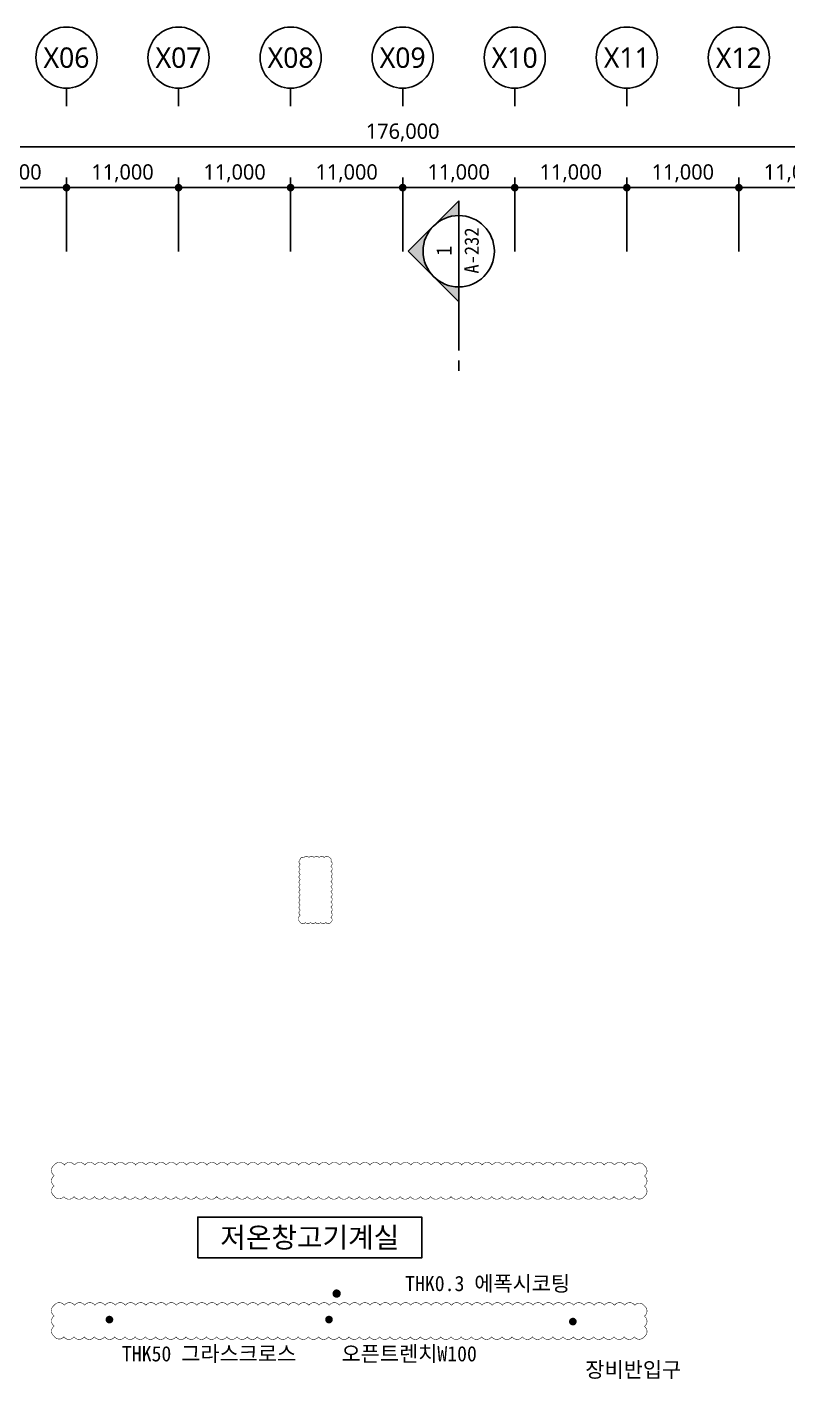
# Model space of a CAD drawing. Header units: millimetres. Extents: x 3546612 to 5615882, y 547008 to 3162891.
# Drawn here: x 4917237 to 4991932, y 1842317 to 1974891 of the extents above; entities that cross this region are included whole.
import ezdxf
from ezdxf.enums import TextEntityAlignment as Align

# ---------------------------------------------------------------- set-up
doc = ezdxf.new("R2010")
doc.units = ezdxf.units.MM
for name, color, linetype, lineweight in [('A-AXIS-BUBL', 7, 'Continuous', 25), ('A-DIMS', 7, 'Continuous', 25), ('A-MKXS-LEAD', 7, 'Continuous', 25), ('A-MKXS-MAK1', 3, 'Continuous', 25), ('A-MKXS-TEXT1', 3, 'Continuous', 25), ('A-MKXS-TEXT2', 7, 'Continuous', 25), ('A-XXXX-TXT2', 3, 'Continuous', 25), ('REV-202205', 20, 'Continuous', 25)]:
    doc.layers.add(name, color=color, linetype=linetype, lineweight=lineweight)
doc.styles.add('HY울릉도L', font='')
doc.styles.add('돋움체', font='')
doc.styles.add('맑은고딕', font='malgun.ttf')
doc.styles.get('HY울릉도L').set_extended_font_data('HYwulM')
doc.styles.get('돋움체').set_extended_font_data('DotumChe')
doc.dimstyles.new('CDIM', dxfattribs={"dimtxt": 3, "dimasz": 1.5, "dimexe": 2, "dimexo": 1, "dimgap": 1, "dimtad": 1, "dimdec": 0, "dimrnd": 0.5, "dimzin": 0, "dimdsep": 32, "dimlunit": 6, "dimtxsty": 'HY울릉도L', "dimblk1": '_CIDOT', "dimblk2": '_CIDOT', "dimsah": 1, "dimcen": 5.5, "dimclrd": 2, "dimclre": 2, "dimclrt": 7, "dimadec": 0, "dimazin": 0, "dimtfac": 1, "dimtdec": 0, "dimtix": 1, "dimtmove": 2, "dimatfit": 1, "dimldrblk": '_CIDOT', "dimfxl": 1, "dimtolj": 1, "dimtzin": 0, "dimlwd": -1, "dimarcsym": 0})

# ---------------------------------------------------------------- blocks, each defined once
blk = doc.blocks.new('_CIDOT')
at = {"color": 0, "linetype": 'ByBlock'}
blk.add_line((2, 0), (-1, 0), dxfattribs=at)
at = {"color": 0, "linetype": 'ByBlock', "const_width": 0.5}
blk.add_lwpolyline([(-0.25, 0, 1), (0.25, 0, 1)], format="xyb", close=True, dxfattribs=at)
blk = doc.blocks.new('*D32')
at = {"layer": 'A-DIMS', "lineweight": -2, "transparency": 16777216}
for p, q in [((170693, 255621), (170693, 262871)), ((181693, 255621), (181693, 262871))]:
    blk.add_line(p, q, dxfattribs=at)
at = {"layer": 'A-DIMS', "transparency": 16777216}
blk.add_line((171443, 261871), (180943, 261871), dxfattribs=at)
at = {"layer": 'A-DIMS', "transparency": 16777216, "xscale": 750, "yscale": 750, "zscale": 750, "rotation": 180}
blk.add_blockref('_CIDOT', (170693, 261871), dxfattribs=at)
at = {"layer": 'A-DIMS', "transparency": 16777216, "xscale": 750, "yscale": 750, "zscale": 750}
blk.add_blockref('_CIDOT', (181693, 261871), dxfattribs=at)
at = {"layer": 'A-DIMS', "color": 3, "transparency": 16777216, "insert": (176193, 263275), "char_height": 1500, "attachment_point": 5, "style": '맑은고딕'}
blk.add_mtext('\\A1;11,000', dxfattribs=at)
blk = doc.blocks.new('*D33')
at = {"layer": 'A-DIMS', "lineweight": -2, "transparency": 16777216}
for p, q in [((181693, 255621), (181693, 262871)), ((192693, 255621), (192693, 262871))]:
    blk.add_line(p, q, dxfattribs=at)
at = {"layer": 'A-DIMS', "transparency": 16777216}
blk.add_line((182443, 261871), (191943, 261871), dxfattribs=at)
at = {"layer": 'A-DIMS', "transparency": 16777216, "xscale": 750, "yscale": 750, "zscale": 750, "rotation": 180}
blk.add_blockref('_CIDOT', (181693, 261871), dxfattribs=at)
at = {"layer": 'A-DIMS', "transparency": 16777216, "xscale": 750, "yscale": 750, "zscale": 750}
blk.add_blockref('_CIDOT', (192693, 261871), dxfattribs=at)
at = {"layer": 'A-DIMS', "color": 3, "transparency": 16777216, "insert": (187193, 263275), "char_height": 1500, "attachment_point": 5, "style": '맑은고딕'}
blk.add_mtext('\\A1;11,000', dxfattribs=at)
blk = doc.blocks.new('*D34')
at = {"layer": 'A-DIMS', "lineweight": -2, "transparency": 16777216}
for p, q in [((192693, 255621), (192693, 262871)), ((203693, 255621), (203693, 262871))]:
    blk.add_line(p, q, dxfattribs=at)
at = {"layer": 'A-DIMS', "transparency": 16777216}
blk.add_line((193443, 261871), (202943, 261871), dxfattribs=at)
at = {"layer": 'A-DIMS', "transparency": 16777216, "xscale": 750, "yscale": 750, "zscale": 750, "rotation": 180}
blk.add_blockref('_CIDOT', (192693, 261871), dxfattribs=at)
at = {"layer": 'A-DIMS', "transparency": 16777216, "xscale": 750, "yscale": 750, "zscale": 750}
blk.add_blockref('_CIDOT', (203693, 261871), dxfattribs=at)
at = {"layer": 'A-DIMS', "color": 3, "transparency": 16777216, "insert": (198193, 263275), "char_height": 1500, "attachment_point": 5, "style": '맑은고딕'}
blk.add_mtext('\\A1;11,000', dxfattribs=at)
blk = doc.blocks.new('*D35')
at = {"layer": 'A-DIMS', "lineweight": -2, "transparency": 16777216}
for p, q in [((203693, 255621), (203693, 262871)), ((214693, 255621), (214693, 262871))]:
    blk.add_line(p, q, dxfattribs=at)
at = {"layer": 'A-DIMS', "transparency": 16777216}
blk.add_line((204443, 261871), (213943, 261871), dxfattribs=at)
at = {"layer": 'A-DIMS', "transparency": 16777216, "xscale": 750, "yscale": 750, "zscale": 750, "rotation": 180}
blk.add_blockref('_CIDOT', (203693, 261871), dxfattribs=at)
at = {"layer": 'A-DIMS', "transparency": 16777216, "xscale": 750, "yscale": 750, "zscale": 750}
blk.add_blockref('_CIDOT', (214693, 261871), dxfattribs=at)
at = {"layer": 'A-DIMS', "color": 3, "transparency": 16777216, "insert": (209193, 263275), "char_height": 1500, "attachment_point": 5, "style": '맑은고딕'}
blk.add_mtext('\\A1;11,000', dxfattribs=at)
blk = doc.blocks.new('*D36')
at = {"layer": 'A-DIMS', "lineweight": -2, "transparency": 16777216}
for p, q in [((214693, 255621), (214693, 262871)), ((225693, 255621), (225693, 262871))]:
    blk.add_line(p, q, dxfattribs=at)
at = {"layer": 'A-DIMS', "transparency": 16777216}
blk.add_line((215443, 261871), (224943, 261871), dxfattribs=at)
at = {"layer": 'A-DIMS', "transparency": 16777216, "xscale": 750, "yscale": 750, "zscale": 750, "rotation": 180}
blk.add_blockref('_CIDOT', (214693, 261871), dxfattribs=at)
at = {"layer": 'A-DIMS', "transparency": 16777216, "xscale": 750, "yscale": 750, "zscale": 750}
blk.add_blockref('_CIDOT', (225693, 261871), dxfattribs=at)
at = {"layer": 'A-DIMS', "color": 3, "transparency": 16777216, "insert": (220193, 263275), "char_height": 1500, "attachment_point": 5, "style": '맑은고딕'}
blk.add_mtext('\\A1;11,000', dxfattribs=at)
blk = doc.blocks.new('*D37')
at = {"layer": 'A-DIMS', "lineweight": -2, "transparency": 16777216}
for p, q in [((225693, 255621), (225693, 262871)), ((236693, 255621), (236693, 262871))]:
    blk.add_line(p, q, dxfattribs=at)
at = {"layer": 'A-DIMS', "transparency": 16777216}
blk.add_line((226443, 261871), (235943, 261871), dxfattribs=at)
at = {"layer": 'A-DIMS', "transparency": 16777216, "xscale": 750, "yscale": 750, "zscale": 750, "rotation": 180}
blk.add_blockref('_CIDOT', (225693, 261871), dxfattribs=at)
at = {"layer": 'A-DIMS', "transparency": 16777216, "xscale": 750, "yscale": 750, "zscale": 750}
blk.add_blockref('_CIDOT', (236693, 261871), dxfattribs=at)
at = {"layer": 'A-DIMS', "color": 3, "transparency": 16777216, "insert": (231193, 263275), "char_height": 1500, "attachment_point": 5, "style": '맑은고딕'}
blk.add_mtext('\\A1;11,000', dxfattribs=at)
blk = doc.blocks.new('*D38')
at = {"layer": 'A-DIMS', "lineweight": -2, "transparency": 16777216}
for p, q in [((236693, 255621), (236693, 262871)), ((247693, 255621), (247693, 262871))]:
    blk.add_line(p, q, dxfattribs=at)
at = {"layer": 'A-DIMS', "transparency": 16777216}
blk.add_line((237443, 261871), (246943, 261871), dxfattribs=at)
at = {"layer": 'A-DIMS', "transparency": 16777216, "xscale": 750, "yscale": 750, "zscale": 750, "rotation": 180}
blk.add_blockref('_CIDOT', (236693, 261871), dxfattribs=at)
at = {"layer": 'A-DIMS', "transparency": 16777216, "xscale": 750, "yscale": 750, "zscale": 750}
blk.add_blockref('_CIDOT', (247693, 261871), dxfattribs=at)
at = {"layer": 'A-DIMS', "color": 3, "transparency": 16777216, "insert": (242193, 263275), "char_height": 1500, "attachment_point": 5, "style": '맑은고딕'}
blk.add_mtext('\\A1;11,000', dxfattribs=at)
blk = doc.blocks.new('*D39')
at = {"layer": 'A-DIMS', "lineweight": -2, "transparency": 16777216}
for p, q in [((247693, 255621), (247693, 262871)), ((258693, 255621), (258693, 262871))]:
    blk.add_line(p, q, dxfattribs=at)
at = {"layer": 'A-DIMS', "transparency": 16777216}
blk.add_line((248443, 261871), (257943, 261871), dxfattribs=at)
at = {"layer": 'A-DIMS', "transparency": 16777216, "xscale": 750, "yscale": 750, "zscale": 750, "rotation": 180}
blk.add_blockref('_CIDOT', (247693, 261871), dxfattribs=at)
at = {"layer": 'A-DIMS', "transparency": 16777216, "xscale": 750, "yscale": 750, "zscale": 750}
blk.add_blockref('_CIDOT', (258693, 261871), dxfattribs=at)
at = {"layer": 'A-DIMS', "color": 3, "transparency": 16777216, "insert": (253193, 263275), "char_height": 1500, "attachment_point": 5, "style": '맑은고딕'}
blk.add_mtext('\\A1;11,000', dxfattribs=at)
blk = doc.blocks.new('*D43')
at = {"layer": 'A-DIMS', "lineweight": -2, "transparency": 16777216}
for p, q in [((126693, 255621), (126693, 266871)), ((302693, 255621), (302693, 266871))]:
    blk.add_line(p, q, dxfattribs=at)
at = {"layer": 'A-DIMS', "transparency": 16777216}
blk.add_line((127443, 265871), (301943, 265871), dxfattribs=at)
at = {"layer": 'A-DIMS', "transparency": 16777216, "xscale": 750, "yscale": 750, "zscale": 750, "rotation": 180}
blk.add_blockref('_CIDOT', (126693, 265871), dxfattribs=at)
at = {"layer": 'A-DIMS', "transparency": 16777216, "xscale": 750, "yscale": 750, "zscale": 750}
blk.add_blockref('_CIDOT', (302693, 265871), dxfattribs=at)
at = {"layer": 'A-DIMS', "color": 3, "transparency": 16777216, "insert": (214693, 267275), "char_height": 1500, "attachment_point": 5, "style": '맑은고딕'}
blk.add_mtext('\\A1;176,000', dxfattribs=at)
blk = doc.blocks.new('글_냉동창고기계실')
at = {"layer": 'A-XXXX-TXT2', "color": 0}
blk.add_lwpolyline([(-11000, -2000), (11000, -2000), (11000, 2000), (-11000, 2000)], close=True, dxfattribs=at)
at = {"layer": 'A-XXXX-TXT2', "style": '맑은고딕'}
blk.add_text('저온창고기계실', height=2000, dxfattribs=at).set_placement((0, 0), align=Align.MIDDLE_CENTER)
blk = doc.blocks.new('A$C46A32BF9')
at = {"layer": 'A-MKXS-MAK1'}
h = blk.add_hatch(color=256, dxfattribs=at)
h.paths.add_polyline_path([(215243, 255634), (217718, 253159, -0.4142136), (217718, 258109)])
h.paths.add_polyline_path([(217718, 253159), (220193, 250684), (220193, 252134, -0.1989124)])
h.paths.add_polyline_path([(217718, 258109, -0.1989124), (220193, 259134), (220193, 260583)])
for p, q in [((220193, 260583), (215243, 255634)), ((220193, 245906), (220193, 260583)), ((220193, 250684), (215243, 255634)), ((220193, 243906), (220193, 244906))]:
    blk.add_line(p, q, dxfattribs=at)
blk.add_circle((220193, 255634), 3500, dxfattribs=at)
at = {"layer": 'A-MKXS-TEXT2', "style": '돋움체'}
for s, height, p in [('A-232', 1400, (221470, 255705)), ('1', 1500, (218750, 255676))]:
    blk.add_text(s, height=height, rotation=90, dxfattribs=at).set_placement(p, align=Align.MIDDLE)
blk = doc.blocks.new('DIM(210222)')
for p, q in [((181693, 269870.6), (181693, 271620.6)), ((192693, 269870.6), (192693, 271620.6)), ((203693, 269870.6), (203693, 271620.6)), ((214693, 269870.6), (214693, 271620.6)), ((225693, 269870.6), (225693, 271620.6)), ((236693, 269870.6), (236693, 271620.6)), ((247693, 269870.6), (247693, 271620.6))]:
    blk.add_line(p, q)
at = {"layer": 'A-AXIS-BUBL', "ltscale": 0.2}
for centre in [(181693, 274620.6), (192693, 274620.6), (203693, 274620.6), (214693, 274620.6), (225693, 274620.6), (236693, 274620.6), (247693, 274620.6)]:
    blk.add_circle(centre, 3000, dxfattribs=at)
at = {"layer": 'A-XXXX-TXT2', "ltscale": 0.2, "style": '맑은고딕'}
for s, p in [('X06', (181693, 274620.6)), ('X07', (192693, 274620.6)), ('X08', (203693, 274620.6)), ('X09', (214693, 274620.6)), ('X10', (225693, 274620.6)), ('X11', (236693, 274620.6)), ('X12', (247693, 274620.6))]:
    blk.add_text(s, height=2000, dxfattribs=at).set_placement(p, align=Align.MIDDLE)
at = {"layer": 'A-DIMS'}
for p1, p2, distance, picture, middle in [((126693, 255120.6), (302693, 255120.6), 10750, '*D43', (214693, 267275.5)), ((170693, 255120.6), (181693, 255120.6), 6750, '*D32', (176193, 263275.5)), ((181693, 255120.6), (192693, 255120.6), 6750, '*D33', (187193, 263275.5)), ((192693, 255120.6), (203693, 255120.6), 6750, '*D34', (198193, 263275.5)), ((203693, 255120.6), (214693, 255120.6), 6750, '*D35', (209193, 263275.5)), ((214693, 255120.6), (225693, 255120.6), 6750, '*D36', (220193, 263275.5)), ((225693, 255120.6), (236693, 255120.6), 6750, '*D37', (231193, 263275.5)), ((236693, 255120.6), (247693, 255120.6), 6750, '*D38', (242193, 263275.5)), ((247693, 255120.6), (258693, 255120.6), 6750, '*D39', (253193, 263275.5))]:
    dim = blk.add_aligned_dim(p1=p1, p2=p2, distance=distance, dimstyle='CDIM', override={"dimscale": 500, "dimtxsty": '맑은고딕', "dimclrd": 256, "dimclre": 256, "dimclrt": 3}, dxfattribs=at)
    dim.commit()
    dim.dimension.update_dxf_attribs({"geometry": picture, "text_midpoint": middle})

msp = doc.modelspace()

# ---------------------------------------------------------------- linework, layer by layer
at = {"layer": 'A-MKXS-LEAD'}
for points, const_width in [([(4947423, 1850711.5, 1), (4947837.6, 1850670.1, 1)], 400), ([(4925140.4, 1848139.2, -1), (4925515.4, 1848139.2, -1)], 375), ([(4946690.3, 1848139.2, -1), (4947065.3, 1848139.2, -1)], 375), ([(4970628.3, 1847943, 1), (4971003.3, 1847943, 1)], 375)]:
    msp.add_lwpolyline(points, format="xyb", close=True, dxfattribs=dict(at, const_width=const_width))
at = {"layer": 'REV-202205', "const_width": 50}
for points in [[(4944061.8, 1887091.2, 0.52056705), (4944561.8, 1887091.2, 0.52056705), (4945061.8, 1887091.2, 0.52056705), (4945561.8, 1887091.2, 0.52056705), (4946061.8, 1887091.2, 0.52056705), (4946561.8, 1887091.2, 0.52056705), (4947061.8, 1887091.2, 0.52056705), (4947061.8, 1887591.2, 0.52056705), (4947061.8, 1888091.2, 0.52056705), (4947061.8, 1888591.2, 0.52056705), (4947061.8, 1889091.2, 0.52056705), (4947061.8, 1889591.2, 0.52056705), (4947061.8, 1890091.2, 0.52056705), (4947061.8, 1890591.2, 0.52056705), (4947061.8, 1891091.2, 0.52056705), (4947061.8, 1891591.2, 0.52056705), (4947061.8, 1892091.2, 0.52056705), (4947061.8, 1892591.2, 0.52056705), (4947061.8, 1893091.2, 0.52056705), (4946911.8, 1893441.2, 0.52056705), (4946411.8, 1893441.2, 0.52056705), (4945911.8, 1893441.2, 0.52056705), (4945411.8, 1893441.2, 0.52056705), (4944911.8, 1893441.2, 0.52056705), (4944411.8, 1893441.2, 0.52056705), (4944061.8, 1893291.2, 0.52056705), (4944061.8, 1892791.2, 0.52056705), (4944061.8, 1892291.2, 0.52056705), (4944061.8, 1891791.2, 0.52056705), (4944061.8, 1891291.2, 0.52056705), (4944061.8, 1890791.2, 0.52056705), (4944061.8, 1890291.2, 0.52056705), (4944061.8, 1889791.2, 0.52056705), (4944061.8, 1889291.2, 0.52056705), (4944061.8, 1888791.2, 0.52056705), (4944061.8, 1888291.2, 0.52056705), (4944061.8, 1887791.2, 0.52056705)], [(4919901.5, 1863292.3, -0.52056705), (4920901.5, 1863292.3, -0.52056705), (4921901.5, 1863292.3, -0.52056705), (4922901.5, 1863292.3, -0.52056705), (4923901.5, 1863292.3, -0.52056705), (4924901.5, 1863292.3, -0.52056705), (4925901.5, 1863292.3, -0.52056705), (4926901.5, 1863292.3, -0.52056705), (4927901.5, 1863292.3, -0.52056705), (4928901.5, 1863292.3, -0.52056705), (4929901.5, 1863292.3, -0.52056705), (4930901.5, 1863292.3, -0.52056705), (4931901.5, 1863292.3, -0.52056705), (4932901.5, 1863292.3, -0.52056705), (4933901.5, 1863292.3, -0.52056705), (4934901.5, 1863292.3, -0.52056705), (4935901.5, 1863292.3, -0.52056705), (4936901.5, 1863292.3, -0.52056705), (4937901.5, 1863292.3, -0.52056705), (4938901.5, 1863292.3, -0.52056705), (4939901.5, 1863292.3, -0.52056705), (4940901.5, 1863292.3, -0.52056705), (4941901.5, 1863292.3, -0.52056705), (4942901.5, 1863292.3, -0.52056705), (4943901.5, 1863292.3, -0.52056705), (4944901.5, 1863292.3, -0.52056705), (4945901.5, 1863292.3, -0.52056705), (4946901.5, 1863292.3, -0.52056705), (4947901.5, 1863292.3, -0.52056705), (4948901.5, 1863292.3, -0.52056705), (4949901.5, 1863292.3, -0.52056705), (4950901.5, 1863292.3, -0.52056705), (4951901.5, 1863292.3, -0.52056705), (4952901.5, 1863292.3, -0.52056705), (4953901.5, 1863292.3, -0.52056705), (4954901.5, 1863292.3, -0.52056705), (4955901.5, 1863292.3, -0.52056705), (4956901.5, 1863292.3, -0.52056705), (4957901.5, 1863292.3, -0.52056705), (4958901.5, 1863292.3, -0.52056705), (4959901.5, 1863292.3, -0.52056705), (4960901.5, 1863292.3, -0.52056705), (4961901.5, 1863292.3, -0.52056705), (4962901.5, 1863292.3, -0.52056705), (4963901.5, 1863292.3, -0.52056705), (4964901.5, 1863292.3, -0.52056705), (4965901.5, 1863292.3, -0.52056705), (4966901.5, 1863292.3, -0.52056705), (4967901.5, 1863292.3, -0.52056705), (4968901.5, 1863292.3, -0.52056705), (4969901.5, 1863292.3, -0.52056705), (4970901.5, 1863292.3, -0.52056705), (4971901.5, 1863292.3, -0.52056705), (4972901.5, 1863292.3, -0.52056705), (4973901.5, 1863292.3, -0.52056705), (4974901.5, 1863292.3, -0.52056705), (4975901.5, 1863292.3, -0.52056705), (4976901.5, 1863292.3, -0.52056705), (4977833.1, 1863223.9, -0.52056705), (4977833.1, 1862223.9, -0.52056705), (4977833.1, 1861223.9, -0.52056705), (4977833.1, 1860223.9, -0.52056705), (4976852.7, 1860204.3, -0.52056705), (4975852.7, 1860204.3, -0.52056705), (4974852.7, 1860204.3, -0.52056705), (4973852.7, 1860204.3, -0.52056705), (4972852.7, 1860204.3, -0.52056705), (4971852.7, 1860204.3, -0.52056705), (4970852.7, 1860204.3, -0.52056705), (4969852.7, 1860204.3, -0.52056705), (4968852.7, 1860204.3, -0.52056705), (4967852.7, 1860204.3, -0.52056705), (4966852.7, 1860204.3, -0.52056705), (4965852.7, 1860204.3, -0.52056705), (4964852.7, 1860204.3, -0.52056705), (4963852.7, 1860204.3, -0.52056705), (4962852.7, 1860204.3, -0.52056705), (4961852.7, 1860204.3, -0.52056705), (4960852.7, 1860204.3, -0.52056705), (4959852.7, 1860204.3, -0.52056705), (4958852.7, 1860204.3, -0.52056705), (4957852.7, 1860204.3, -0.52056705), (4956852.7, 1860204.3, -0.52056705), (4955852.7, 1860204.3, -0.52056705), (4954852.7, 1860204.3, -0.52056705), (4953852.7, 1860204.3, -0.52056705), (4952852.7, 1860204.3, -0.52056705), (4951852.7, 1860204.3, -0.52056705), (4950852.7, 1860204.3, -0.52056705), (4949852.7, 1860204.3, -0.52056705), (4948852.7, 1860204.3, -0.52056705), (4947852.7, 1860204.3, -0.52056705), (4946852.7, 1860204.3, -0.52056705), (4945852.7, 1860204.3, -0.52056705), (4944852.7, 1860204.3, -0.52056705), (4943852.7, 1860204.3, -0.52056705), (4942852.7, 1860204.3, -0.52056705), (4941852.7, 1860204.3, -0.52056705), (4940852.7, 1860204.3, -0.52056705), (4939852.7, 1860204.3, -0.52056705), (4938852.7, 1860204.3, -0.52056705), (4937852.7, 1860204.3, -0.52056705), (4936852.7, 1860204.3, -0.52056705), (4935852.7, 1860204.3, -0.52056705), (4934852.7, 1860204.3, -0.52056705), (4933852.7, 1860204.3, -0.52056705), (4932852.7, 1860204.3, -0.52056705), (4931852.7, 1860204.3, -0.52056705), (4930852.7, 1860204.3, -0.52056705), (4929852.7, 1860204.3, -0.52056705), (4928852.7, 1860204.3, -0.52056705), (4927852.7, 1860204.3, -0.52056705), (4926852.7, 1860204.3, -0.52056705), (4925852.7, 1860204.3, -0.52056705), (4924852.7, 1860204.3, -0.52056705), (4923852.7, 1860204.3, -0.52056705), (4922852.7, 1860204.3, -0.52056705), (4921852.7, 1860204.3, -0.52056705), (4920852.7, 1860204.3, -0.52056705), (4919901.5, 1860253, -0.52056705), (4919901.5, 1861253, -0.52056705), (4919901.5, 1862253, -0.52056705)], [(4919901.5, 1849541.9, -0.52056705), (4920901.5, 1849541.9, -0.52056705), (4921901.5, 1849541.9, -0.52056705), (4922901.5, 1849541.9, -0.52056705), (4923901.5, 1849541.9, -0.52056705), (4924901.5, 1849541.9, -0.52056705), (4925901.5, 1849541.9, -0.52056705), (4926901.5, 1849541.9, -0.52056705), (4927901.5, 1849541.9, -0.52056705), (4928901.5, 1849541.9, -0.52056705), (4929901.5, 1849541.9, -0.52056705), (4930901.5, 1849541.9, -0.52056705), (4931901.5, 1849541.9, -0.52056705), (4932901.5, 1849541.9, -0.52056705), (4933901.5, 1849541.9, -0.52056705), (4934901.5, 1849541.9, -0.52056705), (4935901.5, 1849541.9, -0.52056705), (4936901.5, 1849541.9, -0.52056705), (4937901.5, 1849541.9, -0.52056705), (4938901.5, 1849541.9, -0.52056705), (4939901.5, 1849541.9, -0.52056705), (4940901.5, 1849541.9, -0.52056705), (4941901.5, 1849541.9, -0.52056705), (4942901.5, 1849541.9, -0.52056705), (4943901.5, 1849541.9, -0.52056705), (4944901.5, 1849541.9, -0.52056705), (4945901.5, 1849541.9, -0.52056705), (4946901.5, 1849541.9, -0.52056705), (4947901.5, 1849541.9, -0.52056705), (4948901.5, 1849541.9, -0.52056705), (4949901.5, 1849541.9, -0.52056705), (4950901.5, 1849541.9, -0.52056705), (4951901.5, 1849541.9, -0.52056705), (4952901.5, 1849541.9, -0.52056705), (4953901.5, 1849541.9, -0.52056705), (4954901.5, 1849541.9, -0.52056705), (4955901.5, 1849541.9, -0.52056705), (4956901.5, 1849541.9, -0.52056705), (4957901.5, 1849541.9, -0.52056705), (4958901.5, 1849541.9, -0.52056705), (4959901.5, 1849541.9, -0.52056705), (4960901.5, 1849541.9, -0.52056705), (4961901.5, 1849541.9, -0.52056705), (4962901.5, 1849541.9, -0.52056705), (4963901.5, 1849541.9, -0.52056705), (4964901.5, 1849541.9, -0.52056705), (4965901.5, 1849541.9, -0.52056705), (4966901.5, 1849541.9, -0.52056705), (4967901.5, 1849541.9, -0.52056705), (4968901.5, 1849541.9, -0.52056705), (4969901.5, 1849541.9, -0.52056705), (4970901.5, 1849541.9, -0.52056705), (4971901.5, 1849541.9, -0.52056705), (4972901.5, 1849541.9, -0.52056705), (4973901.5, 1849541.9, -0.52056705), (4974901.5, 1849541.9, -0.52056705), (4975901.5, 1849541.9, -0.52056705), (4976901.5, 1849541.9, -0.52056705), (4977833.1, 1849473.5, -0.52056705), (4977833.1, 1848473.5, -0.52056705), (4977833.1, 1847473.5, -0.52056705), (4977833.1, 1846473.5, -0.52056705), (4976852.7, 1846453.8, -0.52056705), (4975852.7, 1846453.8, -0.52056705), (4974852.7, 1846453.8, -0.52056705), (4973852.7, 1846453.8, -0.52056705), (4972852.7, 1846453.8, -0.52056705), (4971852.7, 1846453.8, -0.52056705), (4970852.7, 1846453.8, -0.52056705), (4969852.7, 1846453.8, -0.52056705), (4968852.7, 1846453.8, -0.52056705), (4967852.7, 1846453.8, -0.52056705), (4966852.7, 1846453.8, -0.52056705), (4965852.7, 1846453.8, -0.52056705), (4964852.7, 1846453.8, -0.52056705), (4963852.7, 1846453.8, -0.52056705), (4962852.7, 1846453.8, -0.52056705), (4961852.7, 1846453.8, -0.52056705), (4960852.7, 1846453.8, -0.52056705), (4959852.7, 1846453.8, -0.52056705), (4958852.7, 1846453.8, -0.52056705), (4957852.7, 1846453.8, -0.52056705), (4956852.7, 1846453.8, -0.52056705), (4955852.7, 1846453.8, -0.52056705), (4954852.7, 1846453.8, -0.52056705), (4953852.7, 1846453.8, -0.52056705), (4952852.7, 1846453.8, -0.52056705), (4951852.7, 1846453.8, -0.52056705), (4950852.7, 1846453.8, -0.52056705), (4949852.7, 1846453.8, -0.52056705), (4948852.7, 1846453.8, -0.52056705), (4947852.7, 1846453.8, -0.52056705), (4946852.7, 1846453.8, -0.52056705), (4945852.7, 1846453.8, -0.52056705), (4944852.7, 1846453.8, -0.52056705), (4943852.7, 1846453.8, -0.52056705), (4942852.7, 1846453.8, -0.52056705), (4941852.7, 1846453.8, -0.52056705), (4940852.7, 1846453.8, -0.52056705), (4939852.7, 1846453.8, -0.52056705), (4938852.7, 1846453.8, -0.52056705), (4937852.7, 1846453.8, -0.52056705), (4936852.7, 1846453.8, -0.52056705), (4935852.7, 1846453.8, -0.52056705), (4934852.7, 1846453.8, -0.52056705), (4933852.7, 1846453.8, -0.52056705), (4932852.7, 1846453.8, -0.52056705), (4931852.7, 1846453.8, -0.52056705), (4930852.7, 1846453.8, -0.52056705), (4929852.7, 1846453.8, -0.52056705), (4928852.7, 1846453.8, -0.52056705), (4927852.7, 1846453.8, -0.52056705), (4926852.7, 1846453.8, -0.52056705), (4925852.7, 1846453.8, -0.52056705), (4924852.7, 1846453.8, -0.52056705), (4923852.7, 1846453.8, -0.52056705), (4922852.7, 1846453.8, -0.52056705), (4921852.7, 1846453.8, -0.52056705), (4920852.7, 1846453.8, -0.52056705), (4919901.5, 1846502.6, -0.52056705), (4919901.5, 1847502.6, -0.52056705), (4919901.5, 1848502.6, -0.52056705)]]:
    msp.add_lwpolyline(points, format="xyb", close=True, dxfattribs=at)

# ---------------------------------------------------------------- block references
for name, p in [('DIM(210222)', (4739418.8, 1697270.6)), ('A$C46A32BF9', (4739418.8, 1697270.6)), ('글_냉동창고기계실', (4944989.7, 1856193.7))]:
    msp.add_blockref(name, p)

# ---------------------------------------------------------------- texts
at = {"layer": 'A-MKXS-TEXT1', "style": '돋움체'}
for s, p in [('THK0.3 에폭시코팅', (4954351.9, 1851678.5)), ('THK50 그라스크로스', (4926552.9, 1844791.7)), ('오픈트렌치W100', (4948102.8, 1844791.7)), ('장비반입구', (4972040.8, 1843229))]:
    msp.add_text(s, height=1500, dxfattribs=at).set_placement(p, align=Align.MIDDLE_LEFT)

doc.saveas('drawing.dxf')
